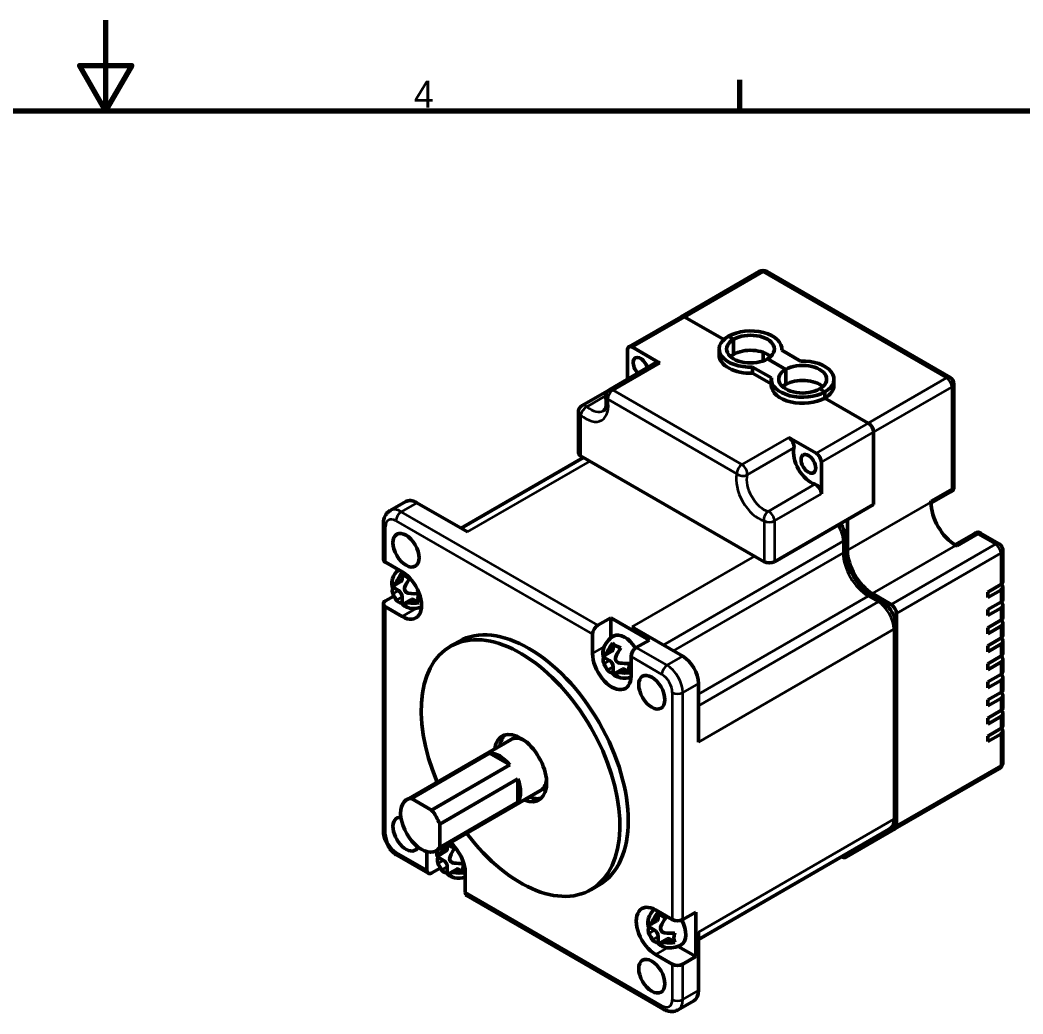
# Model space of a CAD drawing. Header units: millimetres. Extents: x 548 to 1885, y -111 to 359.
# Drawn here: x 794.1 to 930.1, y 224.5 to 359.2 of the extents above; entities that cross this region are included whole.
import ezdxf

# ---------------------------------------------------------------- set-up
doc = ezdxf.new("R2010")
doc.units = ezdxf.units.MM
doc.header["$LTSCALE"] = 1.2
for name, color, linetype, lineweight in [('경계(ISO)', 7, 'Continuous', 70), ('외형선(ISO)', 7, 'Continuous', 50), ('좁은 외형선(ISO)', 7, 'Continuous', 35)]:
    doc.layers.add(name, color=color, linetype=linetype, lineweight=lineweight)
doc.styles.add('레이블 문자 (JIS)', font='')
doc.styles.get('레이블 문자 (JIS)').set_extended_font_data('Gulim')

# ---------------------------------------------------------------- blocks, each defined once
blk = doc.blocks.new('경계 Default Border')
at = {"layer": '경계(ISO)'}
blk.add_line((280, 287), (280, 290.4), dxfattribs=at)
at = {"layer": '경계(ISO)', "flags": 128}
for points in [[(210, 297), (210, 287), (207.11, 292), (212.89, 292), (210, 287)], [(10, 10), (10, 287), (410, 287), (410, 10), (10, 10)]]:
    blk.add_lwpolyline(points, dxfattribs=at)
at = {"layer": '경계(ISO)', "insert": (244.04, 287.33), "char_height": 3, "attachment_point": 7, "style": '레이블 문자 (JIS)'}
blk.add_mtext('4', dxfattribs=at)

msp = doc.modelspace()

# ---------------------------------------------------------------- linework, layer by layer
at = {"layer": '외형선(ISO)', "color": 0}
for p, q in [((894.351, 325.107), (883.744, 318.983)), ((920.241, 310.737), (895.351, 325.107)), ((883.744, 318.983), (876.673, 314.901)), ((884.244, 318.934), (889.526, 315.884)), ((884.244, 318.934), (889.526, 315.884)), ((890.856, 315.933), (890.148, 316.341)), ((890.148, 316.341), (890.856, 315.933)), ((890.856, 315.933), (890.856, 313.892)), ((890.856, 315.933), (890.856, 313.892)), ((876.466, 314.443), (876.466, 310.508)), ((880.874, 312.715), (877.173, 314.851)), ((888.904, 313.79), (888.904, 314.606)), ((897.394, 314.444), (899.944, 312.972)), ((897.404, 314.439), (897.404, 314.606)), ((894.851, 314.165), (894.851, 313.006)), ((895.452, 313.279), (897.927, 311.851)), ((895.452, 313.279), (897.927, 311.851)), ((880.374, 312.764), (874.01, 309.09)), ((893.435, 312.158), (895.984, 310.686)), ((893.435, 311.341), (893.435, 312.158)), ((897.927, 311.851), (897.927, 309.809)), ((897.927, 311.851), (897.927, 309.809)), ((895.975, 309.875), (893.435, 311.341)), ((895.975, 310.524), (895.975, 309.707)), ((904.475, 309.707), (904.475, 310.524)), ((870.309, 306.953), (874.01, 309.09)), ((902.523, 309.197), (903.23, 308.789)), ((902.523, 309.197), (903.23, 308.789)), ((903.23, 307.972), (903.23, 308.789)), ((903.23, 308.789), (903.23, 307.972)), ((920.741, 295.909), (920.741, 309.871)), ((903.23, 307.972), (909.134, 304.563)), ((903.23, 307.972), (909.134, 304.563)), ((869.809, 306.087), (869.809, 300.563)), ((909.841, 303.339), (909.841, 293.541)), ((909.841, 303.339), (909.841, 293.541)), ((902.063, 300.481), (898.363, 302.617)), ((853.9, 290.321), (870.517, 299.915)), ((894.992, 285.784), (870.102, 300.154)), ((902.77, 294.983), (902.77, 299.256)), ((917.623, 293.703), (920.241, 295.214)), ((920.448, 295.672), (920.581, 295.595)), ((846.399, 293.934), (844.278, 292.709)), ((854.779, 289.813), (847.899, 293.786)), ((917.62, 294.039), (917.62, 293.867)), ((909.841, 293.541), (896.406, 285.784)), ((906.306, 291.499), (909.841, 293.541)), ((906.306, 287.335), (906.306, 291.499)), ((843.363, 290.928), (843.363, 286.111)), ((906.012, 288.981), (906.012, 287.405)), ((923.491, 289.585), (920.873, 288.073)), ((923.991, 289.689), (923.991, 289.536)), ((923.991, 289.689), (923.991, 289.689)), ((926.888, 288.201), (924.342, 289.671)), ((921.014, 287.988), (921.162, 287.903)), ((927.388, 283.09), (927.388, 287.335)), ((845.919, 284.396), (843.656, 285.702)), ((844.891, 282.627), (845.774, 283.136)), ((845.919, 284.122), (845.919, 283.457)), ((844.644, 282.231), (844.717, 282.273)), ((844.717, 282.642), (844.717, 282.273)), ((844.717, 282.273), (845.424, 281.865)), ((925.327, 281.661), (927.095, 282.681)), ((927.095, 281.946), (925.327, 280.926)), ((925.327, 280.926), (925.327, 281.661)), ((927.388, 282.355), (927.388, 280.722)), ((843.656, 280.477), (844.785, 281.128)), ((845.846, 280.149), (845.919, 280.191)), ((845.919, 281.007), (845.919, 280.191)), ((845.919, 280.191), (846.239, 280.006)), ((846.312, 280.165), (847.195, 280.675)), ((847.545, 280.64), (848.121, 280.308)), ((909.613, 281.167), (910.978, 280.379)), ((912.246, 279.987), (909.7, 281.457)), ((927.095, 280.313), (925.327, 279.293)), ((843.363, 280.068), (843.363, 249.287)), ((843.656, 279.66), (845.919, 278.354)), ((927.095, 279.497), (925.327, 278.476)), ((925.327, 278.476), (925.327, 279.293)), ((927.388, 279.905), (927.388, 278.272)), ((872.435, 277.17), (874.203, 278.191)), ((874.203, 278.191), (879.436, 275.17)), ((874.203, 278.191), (874.203, 275.425)), ((912.953, 250.021), (912.953, 278.762)), ((927.095, 277.864), (925.327, 276.843)), ((883.961, 272.965), (877.081, 276.937)), ((912.892, 277.064), (912.892, 251.311)), ((927.095, 277.047), (925.327, 276.027)), ((925.327, 276.027), (925.327, 276.843)), ((927.388, 277.456), (927.388, 275.823)), ((853.577, 274.97), (852.445, 274.317)), ((871.728, 275.945), (871.728, 273.332)), ((879.436, 275.17), (877.668, 274.149)), ((927.095, 275.414), (925.327, 274.394)), ((927.388, 275.006), (927.388, 273.373)), ((874.376, 273.686), (873.494, 273.176)), ((874.521, 274.671), (874.521, 274.006)), ((927.095, 274.598), (925.327, 273.577)), ((925.327, 273.577), (925.327, 274.394)), ((873.246, 272.78), (873.319, 272.822)), ((873.319, 273.191), (873.319, 272.822)), ((873.319, 272.822), (874.026, 272.414)), ((876.961, 270.311), (876.961, 272.924)), ((927.095, 272.965), (925.327, 271.944)), ((927.095, 272.148), (925.327, 271.128)), ((927.388, 272.557), (927.388, 270.924)), ((874.448, 270.698), (874.521, 270.74)), ((874.521, 271.557), (874.521, 270.74)), ((874.521, 270.74), (874.841, 270.555)), ((874.915, 270.714), (875.798, 271.224)), ((876.148, 271.189), (876.724, 270.857)), ((925.327, 271.128), (925.327, 271.944)), ((927.095, 270.515), (925.327, 269.495)), ((927.095, 269.699), (925.327, 268.678)), ((925.327, 268.678), (925.327, 269.495)), ((927.388, 270.107), (927.388, 268.474)), ((886.083, 261.346), (886.083, 269.291)), ((927.095, 268.066), (925.327, 267.045)), ((927.095, 267.249), (925.327, 266.229)), ((925.327, 266.229), (925.327, 267.045)), ((927.388, 267.658), (927.388, 266.025)), ((927.095, 265.616), (925.327, 264.596)), ((927.095, 264.8), (925.327, 263.779)), ((925.327, 263.779), (925.327, 264.596)), ((927.388, 265.208), (927.388, 263.575)), ((927.095, 263.167), (925.327, 262.146)), ((927.388, 258.595), (927.388, 262.84)), ((860.677, 261.691), (846.535, 253.526)), ((927.095, 262.432), (925.327, 261.412)), ((925.327, 261.412), (925.327, 262.146)), ((847.166, 253.711), (857.773, 259.834)), ((860.511, 258.253), (857.773, 259.834)), ((860.511, 258.253), (849.905, 252.129)), ((926.888, 257.729), (912.746, 249.564)), ((851.01, 250.215), (861.617, 256.338)), ((861.617, 253.176), (861.617, 256.338)), ((864.677, 254.763), (850.535, 246.598)), ((849.905, 252.129), (847.166, 253.711)), ((861.617, 253.176), (851.01, 247.052)), ((851.01, 247.052), (851.01, 250.215)), ((911.978, 249.53), (886.083, 234.579)), ((912.746, 249.564), (906.099, 245.726)), ((912.168, 249.658), (912.246, 249.613)), ((849.242, 246.492), (849.242, 244.02)), ((851.008, 246.068), (851.89, 246.578)), ((852.035, 246.898), (852.035, 247.464)), ((906.306, 246.184), (906.306, 246.255)), ((845.278, 245.971), (849.449, 243.562)), ((850.76, 245.672), (850.833, 245.714)), ((850.833, 246.084), (850.833, 245.714)), ((850.833, 245.714), (851.54, 245.306)), ((905.537, 245.811), (905.599, 245.776)), ((851.078, 244.263), (849.949, 243.612)), ((851.962, 243.59), (852.035, 243.632)), ((852.035, 244.449), (852.035, 243.632)), ((852.035, 243.632), (852.355, 243.448)), ((853.312, 244.116), (852.429, 243.606)), ((853.662, 244.081), (854.238, 243.749)), ((854.475, 240.999), (854.475, 243.612)), ((872.627, 241.974), (871.495, 241.321)), ((854.682, 240.541), (881.34, 225.15)), ((882.547, 237.284), (880.284, 238.59)), ((880.638, 238.112), (880.638, 237.447)), ((883.961, 237.284), (885.729, 238.305)), ((885.729, 238.305), (885.729, 232.263)), ((879.61, 236.617), (880.493, 237.127)), ((879.363, 236.221), (879.436, 236.263)), ((879.436, 236.633), (879.436, 236.263)), ((880.143, 235.855), (879.436, 236.263)), ((886.083, 227.649), (886.083, 235.594)), ((880.565, 234.139), (880.638, 234.181)), ((880.638, 234.998), (880.638, 234.181)), ((880.638, 234.181), (880.958, 233.997)), ((881.031, 234.155), (881.914, 234.665)), ((882.264, 234.63), (882.84, 234.298)), ((885.729, 232.263), (883.334, 233.645)), ((880.284, 232.548), (882.547, 231.242)), ((885.729, 232.263), (883.961, 231.242)), ((885.461, 226.276), (883.34, 225.051))]:
    msp.add_line(p, q, dxfattribs=at)
for centre, radius, start, end in [((894.851, 324.241), 1, 60, 120), ((919.741, 309.871), 1, 0, 60), ((874.51, 308.224), 1, 120, 190.36798), ((870.809, 306.087), 1, 120, 180), ((926.388, 287.335), 1, 0, 60), ((847.51, 282.498), 3.05, 133.84684, 161.26179), ((847.51, 282.498), 3.05, 198.73821, 221.26179), ((847.51, 282.498), 3.05, 258.73821, 289.4681), ((876.112, 273.047), 3.05, 120, 161.26179), ((876.112, 273.047), 3.05, 198.73821, 221.26179), ((876.112, 273.047), 3.05, 258.73821, 286.04177), ((926.388, 258.595), 1, 300, 0), ((853.626, 245.939), 3.05, 198.73821, 221.26179), ((853.626, 245.939), 3.05, 258.73821, 286.15316), ((882.229, 236.488), 3.05, 133.95823, 161.26179), ((882.229, 236.488), 3.05, 198.73821, 221.26179), ((882.229, 236.488), 3.05, 258.73821, 300)]:
    msp.add_arc(centre, radius, start, end, dxfattribs=at)
for centre, major_axis, ratio, start_param, end_param in [((884.244, 318.117), (-0.5, 0.866), 0.5773503, 5.4977871, 6.2831853), ((884.244, 318.117), (-0.5, 0.866), 0.5773503, 5.4977871, 6.2831853), ((893.154, 314.606), (4.25, 0), 0.5773503, 6.217041, 8.6393798), ((893.154, 314.606), (-4.25, 0), 0.5773503, 5.4977871, 7.9201259), ((893.154, 314.606), (-3.25, 0), 0.5773503, 5.4977871, 8.6393798), ((893.154, 314.606), (3.25, 0), 0.5773503, 5.4977871, 8.6393798), ((877.173, 314.035), (-0.5, 0.866), 0.5773503, 5.4977871, 7.0685835), ((893.154, 312.565), (-3.25, 0), 0.5773503, 3.7167041, 5.4977871), ((878.234, 312.198), (-0.7, 1.212), 0.5773503, 4.2857638, 8.2806068), ((880.874, 311.898), (-0.5, 0.866), 0.5773503, 5.4977871, 6.2831853), ((893.154, 313.79), (-4.25, 0), 0.5773503, 0, 1.6369406), ((893.154, 312.565), (-3.25, 0), 0.5773503, 5.4977871, 5.7080739), ((900.225, 310.524), (4.25, 0), 0.5773503, 5.4977871, 7.9201259), ((900.225, 310.524), (-3.25, 0), 0.5773503, 5.4977871, 8.6393798), ((900.225, 310.524), (3.25, 0), 0.5773503, 5.4977871, 8.6393798), ((900.225, 310.524), (-4.25, 0), 0.5773503, 6.217041, 8.6393798), ((900.225, 308.483), (-3.25, 0), 0.5773503, 3.7167041, 5.4977871), ((900.225, 309.707), (-4.25, 0), 0.5773503, 0, 2.3561945), ((900.225, 308.483), (-3.25, 0), 0.5773503, 5.4977871, 5.7080739), ((900.225, 309.707), (4.25, 0), 0.5773503, 5.4977871, 6.2831853), ((909.134, 303.747), (-0.5, 0.866), 0.5773503, 3.9269908, 5.4977871), ((909.134, 303.747), (0.5, -0.866), 0.5773503, 0.7853982, 2.3561945), ((898.363, 301.801), (0.5, -0.866), 0.5773503, 0.5534386, 2.3561945), ((901.356, 299.256), (-1.675, 2.901), 0.5773503, 0.5534386, 2.5881541), ((870.809, 300.563), (-1, 0), 0.5773503, 0, 0.7853982), ((902.063, 299.664), (0.5, -0.866), 0.5773503, 0.7853982, 2.3561945), ((902.063, 295.391), (0.5, -0.866), 0.5773503, 0.7853982, 2.5881541), ((919.741, 296.08), (1.207, 0.697), 0.7174389, 4.712389, 5.1089032), ((847.899, 291.336), (-1.5, 2.598), 0.5773503, 5.4977871, 6.2831853), ((921.014, 291.908), (2.4, -4.157), 0.5773503, 3.9269908, 5.4977871), ((923.991, 288.719), (1.207, 0.697), 0.7174389, 1.1742822, 1.5707963), ((909.7, 285.376), (2.4, -4.157), 0.5773503, 3.9269908, 5.4977871), ((844.363, 286.111), (-1, 0), 0.5773503, 0, 0.7853982), ((895.699, 286.192), (-1, 0), 0.5773503, 0.7853982, 2.3561945), ((845.919, 281.375), (1.85, -3.204), 0.5773503, 5.4977871, 8.6393798), ((845.742, 283.518), (-0.874, -1.513), 0.5773503, 5.1188275, 5.9734086), ((847.51, 283.151), (-2.943, 0), 0.5773503, 6.0897819, 6.5338088), ((846.944, 282.824), (1.472, 2.549), 0.5773503, 1.3413244, 1.8214198), ((845.424, 283.743), (0.35, -0.606), 0.5773503, 0, 0.7853982), ((847.51, 284.539), (-1.747, 0), 0.5773503, 0.3097767, 1.2254622), ((848.076, 282.171), (-1.472, -2.549), 0.5773503, 4.4951652, 4.9630125), ((926.388, 283.09), (1, 0), 0.5773503, 5.4977871, 6.2831853), ((847.51, 281.844), (-2.943, 0), 0.5773503, 6.0537134, 6.5338088), ((845.424, 281.293), (0.35, -0.606), 0.5773503, 0.7853982, 2.3561945), ((926.388, 282.355), (1, 0), 0.5773503, 5.4977871, 6.9730024), ((844.363, 280.068), (-1, 0), 0.5773503, 5.4977871, 7.0685835), ((846.944, 282.824), (-1.472, -2.549), 0.5773503, 6.0325618, 6.5126572), ((847.51, 283.151), (-2.943, 0), 0.5773503, 1.3201728, 1.8002682), ((847.51, 281.844), (-2.943, 0), 0.5773503, 1.3201728, 1.8002682), ((847.545, 280.068), (-0.35, 0.606), 0.5773503, 5.4977871, 6.2831853), ((849.278, 281.477), (-0.874, -1.513), 0.5773503, 5.0221657, 5.9734086), ((926.388, 280.722), (1, 0), 0.5773503, 5.4977871, 6.2831853), ((926.388, 279.905), (1, 0), 0.5773503, 5.4977871, 7.0685835), ((847.51, 280.456), (-1.747, 0), 0.5773503, 0.3097767, 1.1643578), ((848.076, 282.171), (-1.472, -2.549), 0.5773503, 6.0325618, 6.4765888), ((912.246, 279.17), (0.5, -0.866), 0.5773503, 0.7853982, 2.3561945), ((863.102, 258.472), (-9.525, 16.498), 0.5773503, 3.1415927, 6.2831853), ((926.388, 278.272), (1, 0), 0.5773503, 5.4977871, 6.2831853), ((926.388, 277.456), (1, 0), 0.5773503, 5.4977871, 7.0685835), ((861.97, 257.819), (-9.525, 16.498), 0.5773503, 1.7823444, 7.6424335), ((872.435, 276.353), (0.5, 0.866), 0.5773503, 0.7853982, 2.3561945), ((876.112, 273.047), (-1.525, 2.641), 0.5773503, 4.7672087, 6.2831853), ((875.547, 273.373), (1.472, 2.549), 0.5773503, 1.3413244, 1.8214198), ((876.112, 275.088), (-1.747, 0), 0.5773503, 0.3097767, 1.2610197), ((926.388, 275.823), (1, 0), 0.5773503, 5.4977871, 6.2831853), ((926.388, 275.006), (1, 0), 0.5773503, 5.4977871, 7.0685835), ((874.345, 274.067), (-0.874, -1.513), 0.5773503, 5.1188275, 5.9734086), ((876.112, 273.7), (-2.943, 0), 0.5773503, 6.0897819, 6.5338088), ((874.026, 274.292), (0.35, -0.606), 0.5773503, 0, 0.7853982), ((876.678, 272.72), (-1.472, -2.549), 0.5773503, 4.4829171, 4.9630125), ((877.668, 273.332), (-0.5, -0.866), 0.5773503, 3.9269908, 5.4977871), ((874.345, 271.822), (1.85, -3.204), 0.5773503, 3.9269908, 7.0685835), ((876.112, 272.393), (-2.943, 0), 0.5773503, 6.0537134, 6.5338088), ((874.026, 271.842), (0.35, -0.606), 0.5773503, 0.7853982, 2.3561945), ((876.112, 273.7), (2.943, 0), 0.5773503, 4.4617655, 4.9418609), ((877.88, 272.026), (-0.874, -1.513), 0.5773503, 5.0221657, 5.9734086), ((883.961, 270.515), (-1.5, 2.598), 0.5773503, 3.9269908, 5.4977871), ((926.388, 273.373), (1, 0), 0.5773503, 5.4977871, 6.2831853), ((926.388, 272.557), (1, 0), 0.5773503, 5.4977871, 7.0685835), ((875.547, 273.373), (-1.472, -2.549), 0.5773503, 6.0325618, 6.5126572), ((876.112, 271.005), (-1.747, 0), 0.5773503, 0.3097767, 1.1643578), ((876.112, 272.393), (-2.943, 0), 0.5773503, 1.3201728, 1.8002682), ((876.148, 270.618), (-0.35, 0.606), 0.5773503, 5.4977871, 6.2831853), ((926.388, 270.924), (1, 0), 0.5773503, 5.4977871, 6.2831853), ((876.678, 272.72), (-1.472, -2.549), 0.5773503, 6.0325618, 6.4765888), ((926.388, 270.107), (1, 0), 0.5773503, 5.4977871, 7.0685835), ((926.388, 268.474), (1, 0), 0.5773503, 5.4977871, 6.2831853), ((926.388, 267.658), (1, 0), 0.5773503, 5.4977871, 7.0685835), ((926.388, 266.025), (1, 0), 0.5773503, 5.4977871, 6.2831853), ((926.388, 265.208), (1, 0), 0.5773503, 5.4977871, 7.0685835), ((861.97, 257.819), (-2.5, 4.33), 0.5773503, 2.4980915, 6.9266864), ((926.388, 263.575), (1, 0), 0.5773503, 5.4977871, 6.2831853), ((926.388, 262.84), (1, 0), 0.5773503, 5.4977871, 6.9730024), ((862.677, 258.227), (-2.5, 4.33), 0.5773503, 0.1418971, 0.6435011), ((862.677, 258.227), (-2, 3.464), 0.5773503, 5.6160749, 6.2831853), ((859.142, 256.186), (-2, 3.464), 0.5773503, 4.9924266, 6.0031477), ((859.142, 256.186), (2, -3.464), 0.5773503, 0.2800377, 1.2907587), ((862.677, 258.227), (2, -3.464), 0.5773503, 0, 0.6671104), ((848.535, 250.062), (-2, 3.464), 0.5773503, 6.0031477, 9.7048156), ((862.677, 258.227), (2.5, -4.33), 0.5773503, 5.6396842, 6.1412883), ((848.535, 250.062), (-2, 3.464), 0.5773503, 4.4323513, 4.9924266), ((846.435, 248.85), (1.25, -2.165), 0.5773503, 2.7563534, 6.6684245), ((912.246, 250.43), (0.5, -0.866), 0.5773503, 5.4977871, 7.0685835), ((851.859, 245.122), (1.85, -3.204), 0.5773503, 0.7853982, 2.1226216), ((851.859, 246.96), (-0.874, -1.513), 0.5773503, 5.2116393, 5.9734086), ((853.626, 246.592), (-2.943, 0), 0.5773503, 6.2278182, 6.5338088), ((853.061, 246.266), (-1.472, -2.549), 0.5773503, 4.6570218, 4.9630125), ((851.54, 247.184), (0.35, -0.606), 0.5773503, 0, 0.7853982), ((853.626, 247.98), (1.747, 0), 0.5773503, 3.640843, 4.4026123), ((854.192, 245.612), (-1.472, -2.549), 0.5773503, 4.4829171, 4.9630125), ((905.599, 246.592), (0.5, -0.866), 0.5773503, 5.4977871, 7.0685835), ((853.626, 245.286), (-2.943, 0), 0.5773503, 6.0537134, 6.5338088), ((851.54, 244.735), (0.35, -0.606), 0.5773503, 0.7853982, 2.3561945), ((853.626, 246.592), (2.943, 0), 0.5773503, 4.4617655, 4.9296127), ((855.394, 244.918), (-0.874, -1.513), 0.5773503, 5.0577232, 5.9734086), ((849.949, 244.428), (-0.5, -0.866), 0.5773503, 5.4977871, 7.0685835), ((853.061, 246.266), (-1.472, -2.549), 0.5773503, 6.0325618, 6.5126572), ((853.626, 243.898), (-1.747, 0), 0.5773503, 0.3097767, 1.1643578), ((853.626, 245.286), (-2.943, 0), 0.5773503, 1.3201728, 1.8002682), ((853.662, 243.51), (-0.35, 0.606), 0.5773503, 5.4977871, 6.2831853), ((854.192, 245.612), (-1.472, -2.549), 0.5773503, 6.0325618, 6.4765888), ((855.182, 241.407), (-0.5, -0.866), 0.5773503, 5.4977871, 6.2831853), ((880.284, 235.569), (-1.85, 3.204), 0.5773503, 5.4977871, 8.6393798), ((881.663, 236.815), (1.472, 2.549), 0.5773503, 1.3413244, 1.8214198), ((882.229, 238.529), (-1.747, 0), 0.5773503, 0.3097767, 1.2610197), ((880.461, 237.509), (-0.874, -1.513), 0.5773503, 5.1188275, 5.9734086), ((882.229, 237.141), (-2.943, 0), 0.5773503, 6.0897819, 6.5338088), ((880.143, 237.733), (0.35, -0.606), 0.5773503, 0, 0.7853982), ((882.795, 236.161), (-1.472, -2.549), 0.5773503, 4.4829171, 4.9630125), ((883.254, 237.692), (1, 0), 0.5773503, 3.9269908, 5.4977871), ((882.229, 236.488), (1.525, -2.641), 0.5773503, 0, 1.5159766), ((882.229, 235.835), (-2.943, 0), 0.5773503, 6.0537134, 6.5338088), ((880.143, 235.284), (-0.35, 0.606), 0.5773503, 3.9269908, 5.4977871), ((882.229, 237.141), (2.943, 0), 0.5773503, 4.4617655, 4.9418609), ((883.997, 235.467), (-0.874, -1.513), 0.5773503, 5.0221657, 5.9734086), ((881.663, 236.815), (-1.472, -2.549), 0.5773503, 6.0325618, 6.5126572), ((882.229, 234.447), (-1.747, 0), 0.5773503, 0.3097767, 1.1643578), ((882.229, 235.835), (-2.943, 0), 0.5773503, 1.3201728, 1.8002682), ((882.264, 234.059), (-0.35, 0.606), 0.5773503, 5.4977871, 6.2831853), ((882.795, 236.161), (-1.472, -2.549), 0.5773503, 6.0325618, 6.4765888), ((883.254, 231.65), (-1, 0), 0.5773503, 0.7853982, 2.3561945), ((883.961, 228.874), (1.5, -2.598), 0.5773503, 0, 0.7853982)]:
    msp.add_ellipse(centre, major_axis=major_axis, ratio=ratio, start_param=start_param, end_param=end_param, dxfattribs=at)
for centre, major_axis in [((901.003, 299.052), (-0.7, 1.212)), ((846.435, 287.339), (1.25, -2.165)), ((879.768, 268.095), (-1.25, 2.165)), ((879.768, 229.605), (-1.25, 2.165))]:
    msp.add_ellipse(centre, major_axis=major_axis, ratio=0.5773503, dxfattribs=at)
for points, knots in [([(873.526, 308.044), (873.565, 307.829), (873.587, 307.625), (873.596, 307.25), (873.584, 307.081), (873.534, 306.788), (873.497, 306.665), (873.414, 306.471), (873.368, 306.4), (873.279, 306.295), (873.237, 306.261), (873.191, 306.235)], [6.0512257, 6.0512257, 6.0512257, 6.0512257, 6.2546973, 6.2546973, 6.4581688, 6.4581688, 6.6616404, 6.6616404, 6.8651119, 6.8651119, 7.0685835, 7.0685835, 7.0685835, 7.0685835]), ([(920.668, 295.551), (920.657, 295.556), (920.646, 295.561), (920.617, 295.576), (920.599, 295.585), (920.581, 295.595)], [-0.024444425, -0.024444425, -0.024444425, -0.024444425, -0.013950805, -0.013950805, -0.000000863, -0.000000863, -0.000000863, -0.000000863]), ([(920.741, 295.848), (920.742, 295.823), (920.741, 295.799), (920.73, 295.695), (920.707, 295.619), (920.668, 295.551)], [-0.081124898, -0.081124898, -0.081124898, -0.081124898, -0.071810213, -0.071810213, -0.040242214, -0.040242214, -0.040242214, -0.040242214]), ([(920.741, 295.848), (920.741, 295.852), (920.741, 295.856), (920.741, 295.864), (920.741, 295.868), (920.741, 295.876), (920.741, 295.88), (920.741, 295.888), (920.741, 295.892), (920.741, 295.9), (920.741, 295.904), (920.741, 295.909)], [1.555181969, 1.555181969, 1.555181969, 1.555181969, 1.558304841, 1.558304841, 1.561427712, 1.561427712, 1.564550584, 1.564550584, 1.567673455, 1.567673455, 1.570796327, 1.570796327, 1.570796327, 1.570796327]), ([(844.278, 292.709), (844.147, 292.634), (844.026, 292.54), (843.818, 292.329), (843.729, 292.212), (843.585, 291.967), (843.528, 291.84), (843.441, 291.582), (843.411, 291.451), (843.372, 291.19), (843.363, 291.059), (843.363, 290.928)], [5.49778714, 5.49778714, 5.49778714, 5.49778714, 5.65486678, 5.65486678, 5.81194641, 5.81194641, 5.96902604, 5.96902604, 6.12610567, 6.12610567, 6.28318531, 6.28318531, 6.28318531, 6.28318531]), ([(906.012, 288.981), (906.012, 289.242), (905.977, 289.503), (905.852, 290.018), (905.763, 290.271), (905.577, 290.674), (905.494, 290.829), (905.402, 290.978)], [3.14159265, 3.14159265, 3.14159265, 3.14159265, 3.45575192, 3.45575192, 3.76991118, 3.76991118, 3.97364036, 3.97364036, 3.97364036, 3.97364036]), ([(923.991, 289.689), (923.991, 289.712), (923.992, 289.734), (923.994, 289.765), (923.995, 289.777), (923.996, 289.787)], [-0.030439735, -0.030439735, -0.030439735, -0.030439735, -0.014713594, -0.014713594, -0.005293699, -0.005293699, -0.005293699, -0.005293699]), ([(923.996, 289.787), (924.057, 289.787), (924.118, 289.776), (924.215, 289.741), (924.253, 289.723), (924.29, 289.702)], [-0.066857709, -0.066857709, -0.066857709, -0.066857709, -0.042224925, -0.042224925, -0.025892802, -0.025892802, -0.025892802, -0.025892802]), ([(924.342, 289.671), (924.339, 289.673), (924.335, 289.675), (924.328, 289.679), (924.325, 289.681), (924.318, 289.685), (924.314, 289.687), (924.307, 289.691), (924.304, 289.693), (924.297, 289.698), (924.293, 289.7), (924.29, 289.702)], [0, 0, 0, 0, 0.003122872, 0.003122872, 0.006245743, 0.006245743, 0.009368615, 0.009368615, 0.012491486, 0.012491486, 0.015614358, 0.015614358, 0.015614358, 0.015614358]), ([(906.012, 287.405), (906.012, 287.036), (906.058, 286.623), (906.253, 285.748), (906.402, 285.285), (906.796, 284.36), (907.041, 283.899), (907.602, 283.034), (907.917, 282.631), (908.576, 281.929), (908.92, 281.63), (909.377, 281.311), (909.496, 281.235), (909.613, 281.167)], [0, 0, 0, 0, 0.2857681, 0.2857681, 0.577661, 0.577661, 0.8743146, 0.8743146, 1.1718102, 1.1718102, 1.4659644, 1.4659644, 1.5707963, 1.5707963, 1.5707963, 1.5707963]), ([(844.659, 282.729), (844.682, 282.677), (844.716, 282.634), (844.797, 282.595), (844.844, 282.6), (844.938, 282.654), (844.988, 282.706), (845.078, 282.844), (845.12, 282.93), (845.154, 283.015)], [0, 0, 0, 0, 0.02813117, 0.02813117, 0.05626233, 0.05626233, 0.0843935, 0.0843935, 0.11252467, 0.11252467, 0.11252467, 0.11252467]), ([(846.78, 281.505), (846.689, 281.518), (846.594, 281.55), (846.429, 281.653), (846.359, 281.725), (846.266, 281.887), (846.238, 281.984), (846.231, 282.178), (846.251, 282.277), (846.285, 282.362)], [-0.5263783, -0.5263783, -0.5263783, -0.5263783, -0.49824713, -0.49824713, -0.47011596, -0.47011596, -0.4419848, -0.4419848, -0.41385363, -0.41385363, -0.41385363, -0.41385363]), ([(845.154, 280.566), (845.12, 280.612), (845.078, 280.675), (844.988, 280.821), (844.938, 280.904), (844.844, 281.067), (844.797, 281.151), (844.716, 281.303), (844.682, 281.37), (844.659, 281.423)], [0.2691638, 0.2691638, 0.2691638, 0.2691638, 0.29729496, 0.29729496, 0.32542613, 0.32542613, 0.3535573, 0.3535573, 0.38168846, 0.38168846, 0.38168846, 0.38168846]), ([(846.78, 280.198), (846.689, 280.212), (846.594, 280.219), (846.429, 280.209), (846.359, 280.192), (846.266, 280.138), (846.238, 280.099), (846.231, 280.009), (846.251, 279.959), (846.285, 279.912)], [0.14471021, 0.14471021, 0.14471021, 0.14471021, 0.17284138, 0.17284138, 0.20097255, 0.20097255, 0.22910371, 0.22910371, 0.25723488, 0.25723488, 0.25723488, 0.25723488]), ([(912.892, 277.064), (912.892, 277.325), (912.857, 277.586), (912.732, 278.101), (912.643, 278.354), (912.417, 278.843), (912.281, 279.078), (911.971, 279.518), (911.796, 279.723), (911.413, 280.088), (911.204, 280.248), (910.978, 280.379)], [3.1415927, 3.1415927, 3.1415927, 3.1415927, 3.4557519, 3.4557519, 3.7699112, 3.7699112, 4.0840704, 4.0840704, 4.3982297, 4.3982297, 4.712389, 4.712389, 4.712389, 4.712389]), ([(873.261, 273.278), (873.284, 273.226), (873.318, 273.183), (873.399, 273.144), (873.447, 273.149), (873.54, 273.203), (873.59, 273.255), (873.681, 273.393), (873.722, 273.479), (873.756, 273.564)], [0.14468984, 0.14468984, 0.14468984, 0.14468984, 0.172821, 0.172821, 0.20095217, 0.20095217, 0.22908334, 0.22908334, 0.2572145, 0.2572145, 0.2572145, 0.2572145]), ([(874.887, 272.911), (874.854, 272.826), (874.833, 272.727), (874.841, 272.533), (874.868, 272.436), (874.962, 272.274), (875.031, 272.202), (875.196, 272.099), (875.292, 272.067), (875.382, 272.054)], [0.2691638, 0.2691638, 0.2691638, 0.2691638, 0.29729496, 0.29729496, 0.32542613, 0.32542613, 0.3535573, 0.3535573, 0.38168846, 0.38168846, 0.38168846, 0.38168846]), ([(873.756, 271.115), (873.722, 271.161), (873.681, 271.224), (873.59, 271.37), (873.54, 271.453), (873.447, 271.616), (873.399, 271.7), (873.318, 271.852), (873.284, 271.92), (873.261, 271.972)], [0, 0, 0, 0, 0.02813117, 0.02813117, 0.05626233, 0.05626233, 0.0843935, 0.0843935, 0.11252467, 0.11252467, 0.11252467, 0.11252467]), ([(874.887, 270.461), (874.854, 270.508), (874.833, 270.558), (874.841, 270.648), (874.868, 270.687), (874.962, 270.741), (875.031, 270.758), (875.196, 270.768), (875.292, 270.761), (875.382, 270.747)], [-0.25723488, -0.25723488, -0.25723488, -0.25723488, -0.22910371, -0.22910371, -0.20097255, -0.20097255, -0.17284138, -0.17284138, -0.14471021, -0.14471021, -0.14471021, -0.14471021]), ([(911.978, 249.53), (912.109, 249.605), (912.229, 249.699), (912.438, 249.91), (912.526, 250.027), (912.671, 250.272), (912.727, 250.399), (912.814, 250.657), (912.844, 250.788), (912.883, 251.05), (912.892, 251.181), (912.892, 251.311)], [2.35619449, 2.35619449, 2.35619449, 2.35619449, 2.51327412, 2.51327412, 2.67035376, 2.67035376, 2.82743339, 2.82743339, 2.98451302, 2.98451302, 3.14159265, 3.14159265, 3.14159265, 3.14159265]), ([(843.363, 249.287), (843.363, 249.025), (843.398, 248.764), (843.523, 248.25), (843.613, 247.996), (843.838, 247.507), (843.974, 247.272), (844.285, 246.832), (844.459, 246.628), (844.842, 246.263), (845.051, 246.102), (845.278, 245.971)], [6.2831853, 6.2831853, 6.2831853, 6.2831853, 6.5973446, 6.5973446, 6.9115038, 6.9115038, 7.2256631, 7.2256631, 7.5398224, 7.5398224, 7.8539816, 7.8539816, 7.8539816, 7.8539816]), ([(851.27, 246.456), (851.236, 246.371), (851.195, 246.285), (851.104, 246.147), (851.054, 246.095), (850.961, 246.041), (850.913, 246.037), (850.832, 246.075), (850.798, 246.118), (850.775, 246.171)], [-0.5263783, -0.5263783, -0.5263783, -0.5263783, -0.49824713, -0.49824713, -0.47011596, -0.47011596, -0.4419848, -0.4419848, -0.41385363, -0.41385363, -0.41385363, -0.41385363]), ([(851.27, 244.007), (851.236, 244.053), (851.195, 244.116), (851.104, 244.262), (851.054, 244.346), (850.961, 244.508), (850.913, 244.593), (850.832, 244.745), (850.798, 244.812), (850.775, 244.864)], [0, 0, 0, 0, 0.02813117, 0.02813117, 0.05626233, 0.05626233, 0.0843935, 0.0843935, 0.11252467, 0.11252467, 0.11252467, 0.11252467]), ([(852.402, 245.803), (852.368, 245.718), (852.347, 245.62), (852.355, 245.425), (852.382, 245.329), (852.476, 245.166), (852.545, 245.094), (852.71, 244.991), (852.806, 244.959), (852.896, 244.946)], [0.41385363, 0.41385363, 0.41385363, 0.41385363, 0.4419848, 0.4419848, 0.47011596, 0.47011596, 0.49824713, 0.49824713, 0.5263783, 0.5263783, 0.5263783, 0.5263783]), ([(852.896, 243.64), (852.806, 243.653), (852.71, 243.66), (852.545, 243.65), (852.476, 243.633), (852.382, 243.579), (852.355, 243.54), (852.347, 243.451), (852.368, 243.4), (852.402, 243.354)], [0, 0, 0, 0, 0.02813117, 0.02813117, 0.05626233, 0.05626233, 0.0843935, 0.0843935, 0.11252467, 0.11252467, 0.11252467, 0.11252467]), ([(879.378, 236.72), (879.401, 236.667), (879.434, 236.625), (879.516, 236.586), (879.563, 236.59), (879.657, 236.644), (879.707, 236.696), (879.797, 236.834), (879.839, 236.92), (879.873, 237.006)], [0.41385363, 0.41385363, 0.41385363, 0.41385363, 0.4419848, 0.4419848, 0.47011596, 0.47011596, 0.49824713, 0.49824713, 0.5263783, 0.5263783, 0.5263783, 0.5263783]), ([(879.378, 235.413), (879.401, 235.361), (879.434, 235.294), (879.516, 235.142), (879.563, 235.057), (879.657, 234.895), (879.707, 234.811), (879.797, 234.665), (879.839, 234.602), (879.873, 234.556)], [-0.11252467, -0.11252467, -0.11252467, -0.11252467, -0.0843935, -0.0843935, -0.05626233, -0.05626233, -0.02813117, -0.02813117, 0, 0, 0, 0]), ([(881.004, 236.352), (880.97, 236.267), (880.95, 236.169), (880.957, 235.974), (880.984, 235.878), (881.078, 235.715), (881.148, 235.643), (881.313, 235.54), (881.408, 235.508), (881.499, 235.495)], [0.14468984, 0.14468984, 0.14468984, 0.14468984, 0.172821, 0.172821, 0.20095217, 0.20095217, 0.22908334, 0.22908334, 0.2572145, 0.2572145, 0.2572145, 0.2572145]), ([(881.499, 234.189), (881.408, 234.202), (881.313, 234.209), (881.148, 234.2), (881.078, 234.182), (880.984, 234.128), (880.957, 234.089), (880.95, 234), (880.97, 233.949), (881.004, 233.903)], [0.2691638, 0.2691638, 0.2691638, 0.2691638, 0.29729496, 0.29729496, 0.32542613, 0.32542613, 0.3535573, 0.3535573, 0.38168846, 0.38168846, 0.38168846, 0.38168846]), ([(881.34, 225.15), (881.453, 225.085), (881.571, 225.027), (881.817, 224.93), (881.945, 224.891), (882.212, 224.837), (882.351, 224.822), (882.635, 224.825), (882.781, 224.843), (883.068, 224.918), (883.209, 224.976), (883.34, 225.051)], [1.57079633, 1.57079633, 1.57079633, 1.57079633, 1.72787596, 1.72787596, 1.88495559, 1.88495559, 2.04203522, 2.04203522, 2.19911486, 2.19911486, 2.35619449, 2.35619449, 2.35619449, 2.35619449])]:
    msp.add_open_spline(points, degree=3, knots=knots, dxfattribs=at)
for points in [[(917.692, 293.742), (917.668, 293.729), (917.646, 293.713), (917.623, 293.693)], [(920.864, 288.078), (920.893, 288.088), (920.918, 288.1), (920.942, 288.113)]]:
    msp.add_open_spline(points, degree=3, dxfattribs=at)
at = {"layer": '좁은 외형선(ISO)', "color": 0}
for p, q in [((884.244, 318.934), (894.851, 325.057)), ((894.851, 325.057), (919.741, 310.687)), ((877.173, 314.851), (884.244, 318.934)), ((874.51, 309.04), (880.874, 312.715)), ((919.741, 310.687), (909.134, 304.563)), ((891.999, 298.943), (874.51, 309.04)), ((909.841, 303.339), (920.448, 309.462)), ((920.448, 309.462), (920.448, 295.672)), ((870.972, 306.788), (873.51, 308.254)), ((873.803, 307.816), (891.292, 297.718)), ((870.102, 305.679), (870.102, 300.154)), ((909.134, 304.563), (902.063, 300.481)), ((902.77, 299.256), (909.841, 303.339)), ((898.363, 302.617), (891.999, 298.943)), ((892.687, 297.542), (899.051, 301.216)), ((854.779, 289.813), (871.396, 299.407)), ((901.901, 296.28), (895.537, 292.606)), ((920.448, 295.672), (917.62, 294.039)), ((847.899, 293.786), (845.778, 292.561)), ((896.406, 291.309), (902.77, 294.983)), ((917.62, 293.867), (906.306, 287.335)), ((872.435, 277.17), (845.778, 292.561)), ((845.07, 291.336), (871.728, 275.945)), ((894.992, 291.309), (894.992, 285.784)), ((896.406, 291.309), (896.406, 285.784)), ((843.656, 285.702), (843.656, 290.52)), ((881.324, 274.488), (905.719, 288.572)), ((905.719, 288.572), (905.719, 286.996)), ((921.162, 287.903), (923.991, 289.536)), ((923.991, 289.536), (926.388, 288.152)), ((905.719, 286.996), (882.689, 273.7)), ((909.7, 281.457), (921.014, 287.988)), ((926.388, 288.152), (912.246, 279.987)), ((893.698, 286.531), (877.081, 276.937)), ((912.953, 278.762), (927.095, 286.927)), ((927.095, 286.927), (927.095, 282.681)), ((845.154, 283.015), (845.919, 283.457)), ((844.659, 281.423), (845.424, 281.865)), ((927.095, 281.946), (927.095, 280.313)), ((845.154, 280.566), (845.919, 281.007)), ((846.78, 280.198), (847.545, 280.64)), ((886.083, 267.821), (909.113, 281.118)), ((910.478, 280.33), (886.083, 266.245)), ((909.113, 281.118), (910.478, 280.33)), ((843.656, 248.878), (843.656, 279.66)), ((845.919, 278.354), (847.845, 279.466)), ((927.095, 279.497), (927.095, 277.864)), ((886.083, 261.346), (912.599, 276.656)), ((912.599, 276.656), (912.599, 250.903)), ((927.095, 277.047), (927.095, 275.414)), ((871.728, 273.332), (873.307, 274.244)), ((873.756, 273.564), (874.521, 274.006)), ((881.84, 271.74), (877.668, 274.149)), ((927.095, 274.598), (927.095, 272.965)), ((873.261, 271.972), (874.026, 272.414)), ((876.961, 272.924), (881.133, 270.515)), ((881.84, 271.74), (883.961, 272.965)), ((927.095, 272.148), (927.095, 270.515)), ((873.756, 271.115), (874.521, 271.557)), ((875.382, 270.747), (876.148, 271.189)), ((927.095, 269.699), (927.095, 268.066)), ((882.547, 268.066), (882.547, 237.284)), ((886.083, 269.291), (883.961, 268.066)), ((883.961, 237.284), (883.961, 268.066)), ((927.095, 267.249), (927.095, 265.616)), ((927.095, 264.8), (927.095, 263.167)), ((927.095, 262.432), (927.095, 258.186)), ((927.095, 258.186), (912.953, 250.021)), ((912.599, 250.903), (886.083, 235.594)), ((912.246, 249.613), (906.306, 246.184)), ((849.242, 244.02), (845.07, 246.429)), ((851.27, 246.456), (852.035, 246.898)), ((850.775, 244.864), (851.54, 245.306)), ((851.27, 244.007), (852.035, 244.449)), ((852.896, 243.64), (853.662, 244.081)), ((881.133, 225.608), (854.475, 240.999)), ((879.873, 237.006), (880.638, 237.447)), ((879.378, 235.413), (880.143, 235.855)), ((879.873, 234.556), (880.638, 234.998)), ((881.499, 234.189), (882.264, 234.63)), ((881.863, 233.46), (880.284, 232.548)), ((882.547, 231.242), (882.547, 226.425)), ((883.961, 226.425), (883.961, 231.242)), ((883.961, 226.425), (886.083, 227.649))]:
    msp.add_line(p, q, dxfattribs=at)
for centre, major_axis, ratio, start_param, end_param in [((894.851, 324.241), (-0.5, 0.866), 0.5773503, 5.4977871, 6.2831853), ((894.851, 324.241), (0.5, 0.866), 0.5773503, 0, 0.7853982), ((919.741, 309.871), (0.5, 0.866), 0.5773503, 0, 0.7853982), ((919.741, 309.871), (-0.5, 0.866), 0.5773503, 3.9269908, 5.4977871), ((874.51, 308.224), (0.5, 0.866), 0.5773503, 0.7853982, 2.3561945), ((874.51, 308.224), (-0.5, 0.866), 0.5773503, 5.4977871, 6.2831853), ((919.741, 309.871), (1, 0), 0.5773503, 5.4977871, 6.2831853), ((870.809, 308.728), (2.175, -3.767), 0.5773503, 5.2658276, 7.300543), ((874.51, 308.224), (-0.984, -0.18), 0.4291634, 0, 0.6934686), ((870.809, 306.087), (-1, 0), 0.5773503, 0, 0.7853982), ((870.809, 306.087), (0.648, 0.762), 0.4291634, 0.8773278, 2.4481241), ((870.809, 306.087), (-0.5, 0.866), 0.5773503, 5.2658276, 6.2831853), ((871.516, 309.136), (1.675, -2.901), 0.5773503, 5.2658276, 6.2831853), ((891.999, 298.127), (-0.5, -0.866), 0.5773503, 3.9269908, 5.4977871), ((891.999, 298.127), (-0.5, 0.866), 0.5773503, 3.6950312, 5.4977871), ((894.285, 295.174), (2.175, -3.767), 0.5773503, 3.6950312, 5.7297467), ((891.999, 298.127), (0.974, -0.226), 0.6946118, 4.0731686, 5.6439649), ((894.992, 295.582), (-1.675, 2.901), 0.5773503, 0.5534386, 2.5881541), ((919.741, 295.909), (1, 0), 0.5773503, 5.7097791, 6.2831853), ((845.778, 290.111), (-1.5, 2.598), 0.5773503, 5.4977871, 6.2831853), ((845.778, 291.744), (-0.5, -0.866), 0.5773503, 3.9269908, 5.4977871), ((895.699, 291.717), (-0.291, -0.957), 0.6946118, 3.780813, 5.3516094), ((895.699, 291.717), (-0.5, 0.866), 0.5773503, 3.9269908, 5.7297467), ((919.317, 290.928), (-1.625, 2.815), 0.5773503, 0, 0.0434146), ((845.07, 289.703), (-1, 1.732), 0.5773503, 5.4977871, 7.0685835), ((895.699, 291.717), (1, 0), 0.5773503, 3.9269908, 5.4977871), ((844.363, 290.928), (-1, 0), 0.5773503, 0, 0.7853982), ((903.598, 289.797), (1.5, -2.598), 0.5773503, 0.7853982, 1.6108764), ((923.842, 288.805), (0.5, 0.866), 0.5773503, 0, 0.5734139), ((905.012, 288.981), (1, 0), 0.5773503, 5.4977871, 6.2831853), ((905.012, 287.405), (1, 0), 0.5773503, 5.4977871, 6.2831853), ((909.113, 285.037), (2.4, -4.157), 0.5773503, 3.9269908, 5.4977871), ((919.317, 290.928), (1.625, -2.815), 0.5773503, 6.2397707, 6.2831853), ((926.388, 287.335), (0.5, 0.866), 0.5773503, 0, 0.7853982), ((926.388, 287.335), (-0.5, 0.866), 0.5773503, 3.9269908, 5.4977871), ((926.388, 287.335), (1, 0), 0.5773503, 5.4977871, 6.2831853), ((909.113, 280.301), (0.5, 0.866), 0.5773503, 0, 0.7853982), ((910.478, 279.513), (0.5, 0.866), 0.5773503, 0, 0.7853982), ((910.478, 277.88), (1.5, -2.598), 0.5773503, 0.7853982, 2.3561945), ((911.892, 277.064), (1, 0), 0.5773503, 5.4977871, 6.2831853), ((881.84, 270.924), (0.5, 0.866), 0.5773503, 0.7853982, 2.3561945), ((881.84, 269.291), (-1.5, 2.598), 0.5773503, 3.9269908, 5.4977871), ((881.133, 268.882), (1, -1.732), 0.5773503, 0.7853982, 2.3561945), ((883.254, 268.474), (1, 0), 0.5773503, 3.9269908, 5.4977871), ((926.388, 258.595), (1, 0), 0.5773503, 5.4977871, 6.2831853), ((926.388, 258.595), (0.5, -0.866), 0.5773503, 0, 0.7853982), ((910.478, 252.128), (1.5, -2.598), 0.5773503, 0, 0.7853982), ((911.892, 251.311), (1, 0), 0.5773503, 5.4977871, 6.2831853), ((844.363, 249.287), (-1, 0), 0.5773503, 0, 0.7853982), ((845.07, 248.062), (-1, 1.732), 0.5773503, 0.7853982, 2.3561945), ((845.778, 246.837), (-0.5, -0.866), 0.5773503, 5.4977871, 6.2831853), ((881.133, 227.241), (1, -1.732), 0.5773503, 5.4977871, 7.0685835), ((883.254, 226.833), (1, 0), 0.5773503, 3.9269908, 5.4977871), ((881.84, 227.649), (1.5, -2.598), 0.5773503, 0, 0.7853982), ((881.84, 226.016), (-0.5, -0.866), 0.5773503, 5.4977871, 6.2831853)]:
    msp.add_ellipse(centre, major_axis=major_axis, ratio=ratio, start_param=start_param, end_param=end_param, dxfattribs=at)

# ---------------------------------------------------------------- block references
at = {"color": 0, "xscale": 1.2289725, "yscale": 1.2289725, "zscale": 1.2289725}
msp.add_blockref('경계 Default Border', (547.6, -5.806), dxfattribs=at)

doc.saveas('drawing.dxf')
